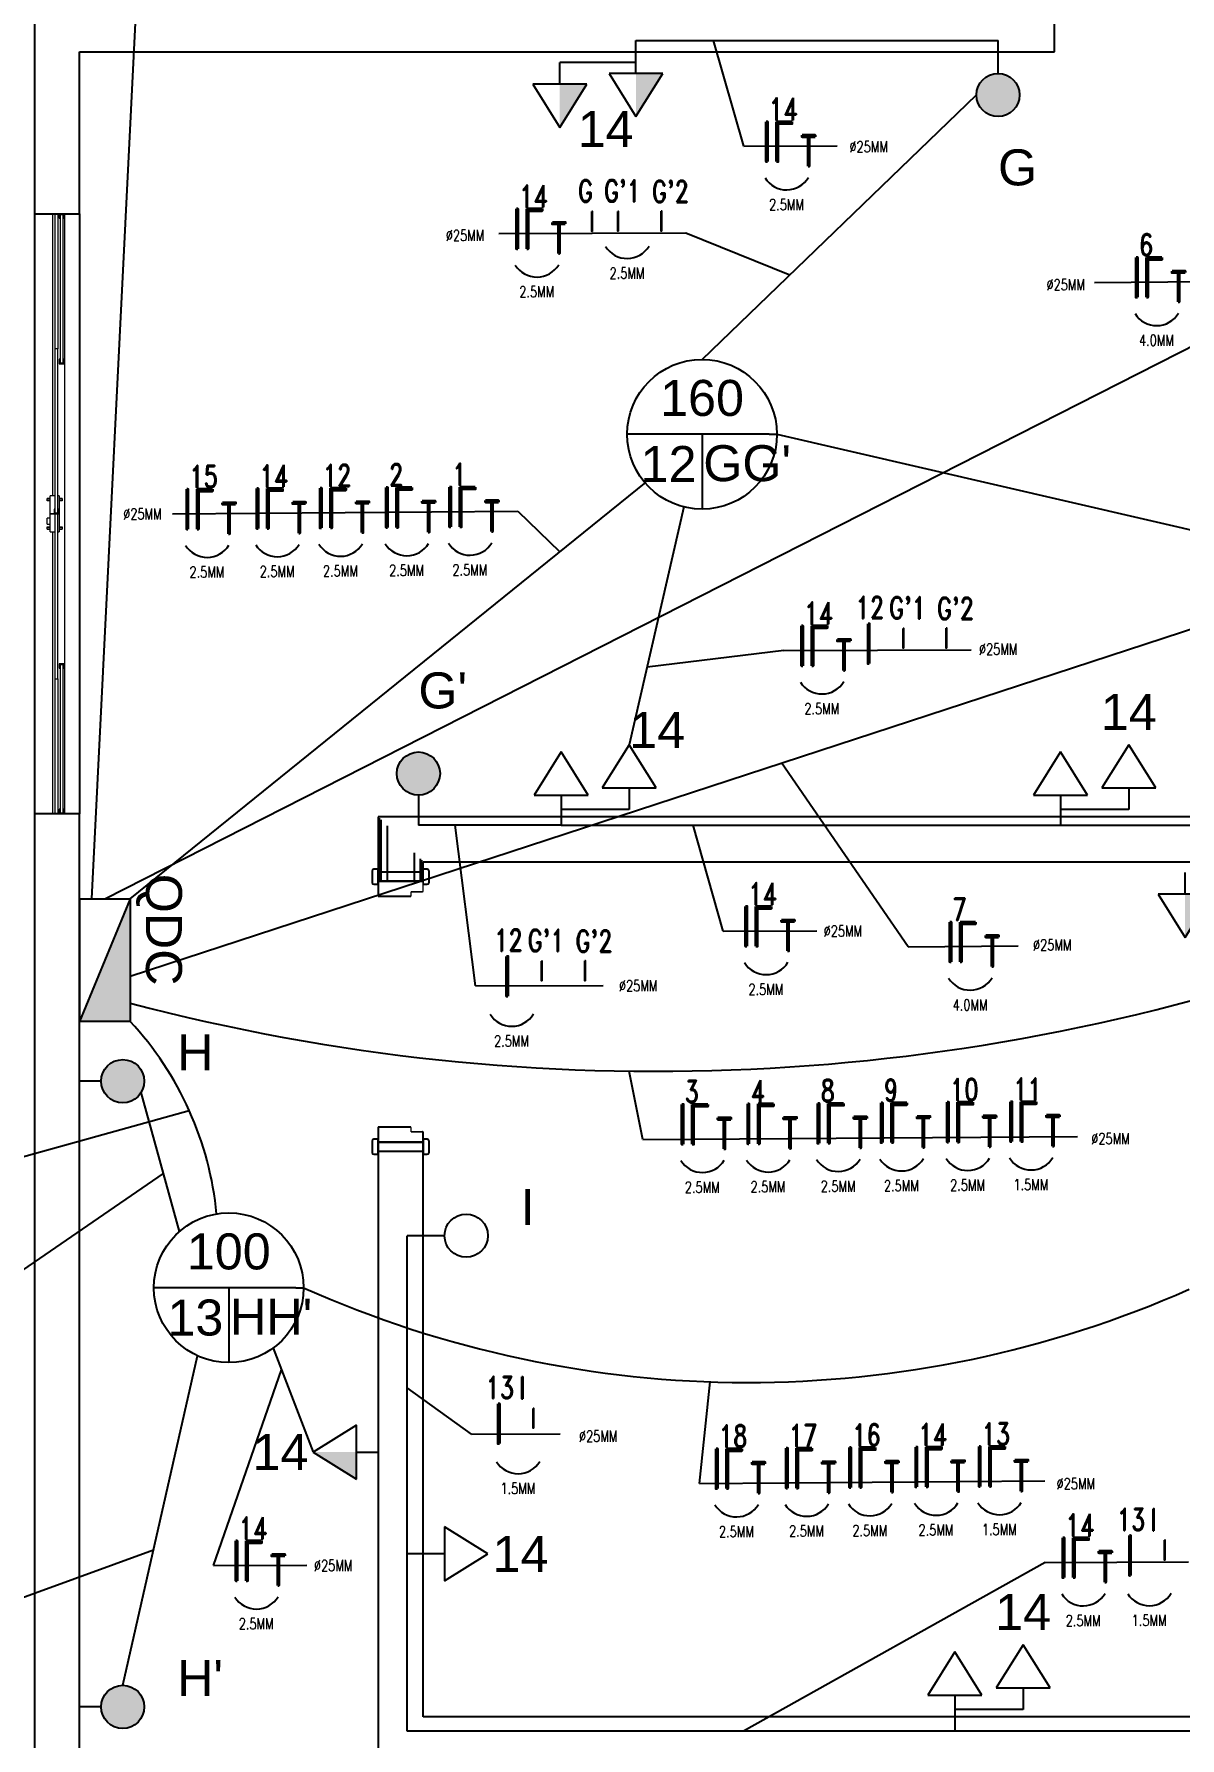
# Model space of a CAD drawing. Header units: metres. Extents: x 2012 to 4043, y 2396 to 4846.
# Drawn here: x 2056.99 to 2060.81, y 2421 to 2426.68 of the extents above; entities that cross this region are included whole.
import ezdxf
from ezdxf.enums import TextEntityAlignment as Align

# ---------------------------------------------------------------- set-up
doc = ezdxf.new("R2010")
doc.units = ezdxf.units.M
for name, color, linetype, lineweight in [('A-FLOR-PATT', 8, 'Continuous', 9), ('LAYERCOMUM', 252, 'Continuous', 25), ('REDE ELETRICA', 7, 'Continuous', 9)]:
    doc.layers.add(name, color=color, linetype=linetype, lineweight=lineweight)
for name, color, linetype in [('ARQ-ALVNARIA (Paredes)', 4, 'Continuous'), ('ARQ-ESQ-01', 1, 'Continuous'), ('ELETRODUTO EMBUTIDO LAJE PAREDE', 2, 'Continuous'), ('ELETRODUTO LUMINÁRIA', 3, 'Continuous'), ('PENA1', 2, 'Continuous')]:
    doc.layers.add(name, color=color, linetype=linetype)
doc.styles.add('GYN_Carimbo_Página', font='arial.ttf', dxfattribs={"height": 0.6})
doc.styles.add('GYN_Dispositivos', font='arial.ttf', dxfattribs={"height": 0.2})
doc.styles.add('ROMAND', font='romand__.ttf', dxfattribs={"width": 0.75})

# ---------------------------------------------------------------- blocks, each defined once
blk = doc.blocks.new('*U94')
for p, q in [((-0.3732, 0), (-0.4158, 0)), ((0.3732, 0), (-0.3732, 0)), ((0, 0), (0, -0.3732)), ((0.3732, 0), (0.4158, 0)), ((0, -0.3732), (0, -0.4158))]:
    blk.add_line(p, q)
blk.add_circle((0, 0), 0.4158)
at = {"color": 7, "style": 'GYN_Dispositivos'}
blk.add_attdef('P', text='', height=0.2, dxfattribs=at).set_placement((0, 0.1596), align=Align.BOTTOM_CENTER)
blk.add_attdef('CI', text='', height=0.2, dxfattribs=at).set_placement((-0.1596, 0), align=Align.TOP_RIGHT)
blk.add_attdef('CM', text='', height=0.2, dxfattribs=at).set_placement((0.1596, 0), align=Align.TOP_LEFT)
blk = doc.blocks.new('Quadro terminal.')
blk.add_hatch(color=256).paths.add_polyline_path([(-0.3403, 0.2116), (0.3403, -0.0705), (0.3403, 0.2116)])
at = {"ltscale": 0.05}
for p, q in [((-0.3403, -0.0705), (-0.3403, 0.2116)), ((-0.3403, 0.2116), (0.3403, 0.2116)), ((-0.3403, 0.2116), (0.3403, -0.0705)), ((0.3403, 0.2116), (0.3403, -0.0705)), ((-0.3403, -0.0705), (0.3403, -0.0705))]:
    blk.add_line(p, q, dxfattribs=at)
at = {"layer": 'REDE ELETRICA', "style": 'GYN_Carimbo_Página'}
blk.add_attdef('CM', text='', height=0.2, rotation=360, dxfattribs=at).set_placement((-0.2537, 0.2384), align=Align.BOTTOM_LEFT)
blk = doc.blocks.new('*U81')
blk.add_line((0, 0.12), (0, 0))
blk.add_circle((0, 0.24), 0.12)
at = {"layer": 'REDE ELETRICA', "style": 'GYN_Carimbo_Página'}
blk.add_attdef('COMANDO', text='', height=0.2, dxfattribs=at).set_placement((0, 0.5421), align=Align.MIDDLE_CENTER)
blk = doc.blocks.new('*U86')
for points in [[(0, 0.36), (-0.075, 0.24), (0, 0.24)], [(0, 0.24), (-0.075, 0.24), (-0.15, 0.12), (0, 0.12)]]:
    blk.add_hatch(color=256).paths.add_polyline_path(points)
for p, q in [((0, 0.36), (-0.15, 0.12)), ((0.15, 0.12), (0, 0.36)), ((-0.15, 0.12), (0.15, 0.12)), ((0, 0.12), (0, 0))]:
    blk.add_line(p, q)
at = {"layer": 'REDE ELETRICA', "style": 'GYN_Carimbo_Página'}
blk.add_attdef('CIRCUITO', text='', height=0.2, dxfattribs=at).set_placement((0, 0.5421), align=Align.MIDDLE_CENTER)
blk = doc.blocks.new('*U85')
for p, q in [((0, 0.36), (-0.15, 0.12)), ((0.15, 0.12), (0, 0.36)), ((-0.15, 0.12), (0.15, 0.12)), ((0, 0.12), (0, 0))]:
    blk.add_line(p, q)
at = {"layer": 'REDE ELETRICA', "style": 'GYN_Carimbo_Página'}
blk.add_attdef('CIRCUITO', text='', height=0.2, dxfattribs=at).set_placement((0, 0.5421), align=Align.MIDDLE_CENTER)
blk = doc.blocks.new('*U95')
for points in [[(0, 0.36, 0.414214), (-0.12, 0.24), (0, 0.24)], [(0.12, 0.24, 0.414214), (0, 0.36), (0, 0.24)], [(-0.12, 0.24, 0.414214), (0, 0.12), (0, 0.24)], [(0.12, 0.24), (0, 0.24), (0, 0.12, 0.414214)]]:
    blk.add_hatch(color=256).paths.add_polyline_path(points)
h = blk.add_hatch(color=256)
h.paths.add_polyline_path([(0.12, 0.24, 0.414214), (0, 0.36), (0, 0.24)])
h.paths.add_polyline_path([(0, 0.24), (0, 0.12, 0.414214), (0.12, 0.24)])
blk.add_line((0, 0.12), (0, 0))
blk.add_circle((0, 0.24), 0.12)
at = {"layer": 'REDE ELETRICA', "style": 'GYN_Carimbo_Página'}
blk.add_attdef('COMANDO', text='', height=0.2, dxfattribs=at).set_placement((0, 0.5421), align=Align.MIDDLE_CENTER)

msp = doc.modelspace()

# ---------------------------------------------------------------- hatches: boundary and pattern name
at = {"layer": 'A-FLOR-PATT'}
for points in [[(2057.0417, 2425.1205), (2057.0414, 2425.1206), (2057.0317, 2425.1205)], [(2057.0817, 2425.1205), (2057.0814, 2425.1206), (2057.0717, 2425.1205)], [(2057.0817, 2425.0339), (2057.0817, 2425.034), (2057.072, 2425.0339)]]:
    msp.add_hatch(color=256, dxfattribs=at).paths.add_polyline_path(points, flags=0)

# ---------------------------------------------------------------- linework, layer by layer
at = {"layer": 'A-FLOR-PATT', "lineweight": 25}
for p, q in [((2056.9892, 2426.0773), (2057.0717, 2426.0773)), ((2057.0867, 2426.0773), (2057.1392, 2426.0773)), ((2057.0717, 2424.0773), (2056.9892, 2424.0773)), ((2057.1392, 2424.0773), (2057.0867, 2424.0773))]:
    msp.add_line(p, q, dxfattribs=at)
at = {"layer": 'A-FLOR-PATT'}
for p, q in [((2057.0492, 2426.0773), (2057.0492, 2425.1369)), ((2057.0492, 2426.0773), (2057.0492, 2425.1369)), ((2057.0567, 2426.0773), (2057.0567, 2425.6273)), ((2057.0667, 2426.0773), (2057.0667, 2425.6273)), ((2057.0842, 2426.0748), (2057.0742, 2426.0748)), ((2057.0742, 2426.0748), (2057.0742, 2425.5798)), ((2057.0842, 2425.5798), (2057.0842, 2426.0748)), ((2057.0892, 2426.0773), (2057.0892, 2424.0773)), ((2057.0892, 2426.0773), (2057.0892, 2424.0773)), ((2057.0567, 2425.6273), (2057.0567, 2425.0798)), ((2057.0667, 2425.6273), (2057.0567, 2425.6273)), ((2057.0667, 2425.0798), (2057.0667, 2425.6273)), ((2057.0742, 2425.5798), (2057.0842, 2425.5798)), ((2057.0417, 2425.1284), (2057.0317, 2425.1284)), ((2057.0317, 2425.1236), (2057.0317, 2425.1284)), ((2057.0567, 2425.1373), (2057.0417, 2425.1373)), ((2057.0417, 2425.1273), (2057.0417, 2425.1373)), ((2057.0417, 2425.0773), (2057.0417, 2425.1273)), ((2057.0717, 2425.1373), (2057.0667, 2425.1373)), ((2057.0717, 2425.1369), (2057.0717, 2425.1373)), ((2057.0717, 2425.1373), (2057.0717, 2425.1273)), ((2057.0817, 2425.1284), (2057.0717, 2425.1284)), ((2057.0717, 2425.1273), (2057.0717, 2425.0773)), ((2057.0817, 2425.1284), (2057.0817, 2425.1236)), ((2057.0317, 2425.1206), (2057.0317, 2425.1236)), ((2057.0317, 2425.1236), (2057.0417, 2425.1236)), ((2057.0417, 2425.1206), (2057.0317, 2425.1206)), ((2057.0417, 2425.1205), (2057.0317, 2425.1205)), ((2057.0417, 2425.0273), (2057.0417, 2425.0773)), ((2057.0417, 2425.0773), (2057.0542, 2425.0773)), ((2057.0542, 2425.0773), (2057.0417, 2425.0773)), ((2057.0567, 2425.0923), (2057.0542, 2425.0923)), ((2057.0542, 2425.0923), (2057.0542, 2425.0773)), ((2057.0542, 2425.0773), (2057.0692, 2425.0773)), ((2057.0567, 2425.0798), (2057.0567, 2425.0923)), ((2057.0667, 2425.0798), (2057.0567, 2425.0798)), ((2057.0567, 2425.0798), (2057.0667, 2425.0798)), ((2057.0567, 2425.0773), (2057.0567, 2424.5273)), ((2057.0667, 2425.0773), (2057.0567, 2425.0773)), ((2057.0692, 2425.0923), (2057.0667, 2425.0923)), ((2057.0667, 2425.0923), (2057.0667, 2425.0798)), ((2057.0667, 2424.5273), (2057.0667, 2425.0773)), ((2057.0692, 2425.0773), (2057.0692, 2425.0923)), ((2057.0692, 2425.0773), (2057.0717, 2425.0773)), ((2057.0717, 2425.0773), (2057.0692, 2425.0773)), ((2057.0717, 2425.1236), (2057.0817, 2425.1236)), ((2057.0817, 2425.1206), (2057.0717, 2425.1206)), ((2057.0817, 2425.1205), (2057.0717, 2425.1205)), ((2057.0717, 2425.0773), (2057.0717, 2425.0273)), ((2057.0817, 2425.1236), (2057.0817, 2425.1206)), ((2057.0417, 2425.0631), (2057.0317, 2425.0631)), ((2057.0317, 2425.0431), (2057.0317, 2425.0631)), ((2057.0317, 2425.0431), (2057.0417, 2425.0431)), ((2057.0317, 2425.034), (2057.0417, 2425.034)), ((2057.0317, 2425.0309), (2057.0317, 2425.0339)), ((2057.0317, 2425.0339), (2057.0417, 2425.0339)), ((2057.0317, 2425.0261), (2057.0317, 2425.0309)), ((2057.0417, 2425.0309), (2057.0317, 2425.0309)), ((2057.0317, 2425.0261), (2057.0417, 2425.0261)), ((2057.0417, 2425.0173), (2057.0417, 2425.0273)), ((2057.0417, 2425.0173), (2057.0567, 2425.0173)), ((2057.0492, 2425.0176), (2057.0492, 2424.0773)), ((2057.0492, 2425.0176), (2057.0492, 2424.0773)), ((2057.0667, 2425.0173), (2057.0717, 2425.0173)), ((2057.0717, 2425.034), (2057.0817, 2425.034)), ((2057.0717, 2425.0339), (2057.0817, 2425.0339)), ((2057.0817, 2425.0309), (2057.0717, 2425.0309)), ((2057.0717, 2425.0273), (2057.0717, 2425.0173)), ((2057.0717, 2425.0261), (2057.0817, 2425.0261)), ((2057.0717, 2425.0173), (2057.0717, 2425.0176)), ((2057.0817, 2425.0339), (2057.0817, 2425.0309)), ((2057.0817, 2425.0309), (2057.0817, 2425.0261)), ((2057.0842, 2424.5748), (2057.0742, 2424.5748)), ((2057.0742, 2424.5748), (2057.0742, 2424.0798)), ((2057.0842, 2424.0798), (2057.0842, 2424.5748)), ((2057.0567, 2424.5273), (2057.0667, 2424.5273)), ((2057.0567, 2424.5273), (2057.0567, 2424.0773)), ((2057.0667, 2424.5273), (2057.0667, 2424.0773)), ((2057.0742, 2424.0798), (2057.0842, 2424.0798))]:
    msp.add_line(p, q, dxfattribs=at)
at = {"layer": 'A-FLOR-PATT', "lineweight": 15}
for p, q in [((2057.0867, 2426.0773), (2057.0717, 2426.0773)), ((2057.0717, 2426.0773), (2057.0717, 2426.0623)), ((2057.0717, 2426.0623), (2057.0742, 2426.0623)), ((2057.0742, 2426.0623), (2057.0742, 2426.0748)), ((2057.0742, 2426.0748), (2057.0842, 2426.0748)), ((2057.0842, 2426.0748), (2057.0842, 2426.0623)), ((2057.0842, 2426.0623), (2057.0867, 2426.0623)), ((2057.0867, 2426.0623), (2057.0867, 2426.0773)), ((2057.0742, 2425.5923), (2057.0717, 2425.5923)), ((2057.0717, 2425.5923), (2057.0717, 2425.5773)), ((2057.0742, 2425.5798), (2057.0742, 2425.5923)), ((2057.0867, 2425.5923), (2057.0842, 2425.5923)), ((2057.0842, 2425.5923), (2057.0842, 2425.5798)), ((2057.0867, 2425.5773), (2057.0867, 2425.5923)), ((2057.0717, 2425.5773), (2057.0867, 2425.5773)), ((2057.0842, 2425.5798), (2057.0742, 2425.5798)), ((2057.0867, 2424.5773), (2057.0717, 2424.5773)), ((2057.0717, 2424.5773), (2057.0717, 2424.5623)), ((2057.0717, 2424.5623), (2057.0742, 2424.5623)), ((2057.0742, 2424.5623), (2057.0742, 2424.5748)), ((2057.0742, 2424.5748), (2057.0842, 2424.5748)), ((2057.0842, 2424.5748), (2057.0842, 2424.5623)), ((2057.0842, 2424.5623), (2057.0867, 2424.5623)), ((2057.0867, 2424.5623), (2057.0867, 2424.5773)), ((2057.0742, 2424.0923), (2057.0717, 2424.0923)), ((2057.0717, 2424.0923), (2057.0717, 2424.0773)), ((2057.0717, 2424.0773), (2057.0867, 2424.0773)), ((2057.0742, 2424.0798), (2057.0742, 2424.0923)), ((2057.0842, 2424.0798), (2057.0742, 2424.0798)), ((2057.0867, 2424.0923), (2057.0842, 2424.0923)), ((2057.0842, 2424.0923), (2057.0842, 2424.0798)), ((2057.0867, 2424.0773), (2057.0867, 2424.0923)), ((2058.1342, 2423.8823), (2058.1342, 2423.8523)), ((2058.2842, 2423.8923), (2058.2842, 2423.8423)), ((2058.2842, 2423.8523), (2058.2842, 2423.8823)), ((2058.2842, 2423.8193), (2058.2842, 2423.8523)), ((2058.2842, 2423.8173), (2058.2442, 2423.8173)), ((2058.2442, 2423.8033), (2058.2442, 2423.8173)), ((2058.2442, 2423.8173), (2058.2822, 2423.8173)), ((2058.2442, 2423.0173), (2058.2442, 2423.0313)), ((2058.2442, 2423.0173), (2058.2842, 2423.0173)), ((2058.2822, 2423.0173), (2058.2442, 2423.0173))]:
    msp.add_line(p, q, dxfattribs=at)
for centre, radius, start, end in [((2058.1352, 2423.8033), 0.001, 180, 270), ((2058.2432, 2423.8033), 0.001, 270, 0), ((2058.2822, 2423.8193), 0.002, 270, 0), ((2058.2432, 2423.0313), 0.001, 0, 90)]:
    msp.add_arc(centre, radius, start, end, dxfattribs=at)
at = {"layer": 'ARQ-ALVNARIA (Paredes)'}
for p, q in [((2056.9892, 2427.9673), (2056.9892, 2426.6173)), ((2060.3892, 2426.6173), (2060.3892, 2426.8323)), ((2056.9892, 2426.6173), (2056.9892, 2426.0773)), ((2057.1392, 2426.0773), (2057.1392, 2426.6173)), ((2057.1392, 2426.6173), (2060.3892, 2426.6173)), ((2056.9892, 2424.0773), (2056.9892, 2420.9173)), ((2057.1392, 2420.9173), (2057.1392, 2424.0773)), ((2061.2892, 2424.0673), (2058.1342, 2424.0673)), ((2058.1342, 2424.0673), (2058.1342, 2423.8523)), ((2058.1392, 2423.8523), (2058.1392, 2424.0623)), ((2058.1442, 2423.8523), (2058.1442, 2424.0573)), ((2058.1642, 2424.0373), (2058.1642, 2423.8523)), ((2058.2542, 2423.9473), (2058.2542, 2423.8523)), ((2058.1142, 2423.8863), (2058.1142, 2423.8483)), ((2058.1342, 2423.8923), (2058.1202, 2423.8923)), ((2058.1342, 2423.8423), (2058.1342, 2423.8923)), ((2058.2842, 2423.8823), (2058.1342, 2423.8823)), ((2058.2742, 2423.9273), (2058.2742, 2423.8523)), ((2058.2792, 2423.9223), (2058.2792, 2423.8523)), ((2058.2842, 2423.9173), (2063.0242, 2423.9173)), ((2058.2842, 2423.8523), (2058.2842, 2423.9173)), ((2058.2982, 2423.8923), (2058.2842, 2423.8923)), ((2058.3042, 2423.8483), (2058.3042, 2423.8863)), ((2058.1202, 2423.8423), (2058.1342, 2423.8423)), ((2058.1342, 2423.8523), (2058.2842, 2423.8523)), ((2058.1342, 2423.8523), (2058.2842, 2423.8523)), ((2058.2842, 2423.8523), (2058.1342, 2423.8523)), ((2058.1342, 2423.8523), (2058.1342, 2423.8033)), ((2058.2842, 2423.8423), (2058.2982, 2423.8423)), ((2058.1352, 2423.8023), (2058.2432, 2423.8023)), ((2058.1342, 2423.0313), (2058.1342, 2422.9823)), ((2058.2432, 2423.0323), (2058.1352, 2423.0323)), ((2058.1142, 2422.9863), (2058.1142, 2422.9483)), ((2058.1342, 2422.9923), (2058.1202, 2422.9923)), ((2058.1342, 2422.9423), (2058.1342, 2422.9923)), ((2058.2842, 2422.9823), (2058.1342, 2422.9823)), ((2058.1342, 2422.9823), (2058.1342, 2420.9173)), ((2058.2842, 2422.9823), (2058.1342, 2422.9823)), ((2058.1342, 2422.9823), (2058.1342, 2422.9523)), ((2058.1342, 2422.9823), (2058.2842, 2422.9823)), ((2058.2842, 2422.9823), (2058.2842, 2423.0153)), ((2058.2842, 2422.9923), (2058.2842, 2422.9423)), ((2058.2982, 2422.9923), (2058.2842, 2422.9923)), ((2058.2842, 2421.0673), (2058.2842, 2422.9823)), ((2058.2842, 2422.9523), (2058.2842, 2422.9823)), ((2058.3042, 2422.9483), (2058.3042, 2422.9863)), ((2058.1202, 2422.9423), (2058.1342, 2422.9423)), ((2058.1342, 2422.9523), (2058.2842, 2422.9523)), ((2058.2842, 2422.9423), (2058.2982, 2422.9423)), ((2063.8392, 2421.0673), (2058.2842, 2421.0673)), ((2063.8392, 2421.0673), (2058.2842, 2421.0673))]:
    msp.add_line(p, q, dxfattribs=at)
for centre, radius, start, end in [((2058.1202, 2423.8863), 0.006, 90, 180), ((2058.2982, 2423.8863), 0.006, 0, 90), ((2058.1202, 2423.8483), 0.006, 180, 270), ((2058.2982, 2423.8483), 0.006, 270, 0), ((2058.1352, 2423.0313), 0.001, 90, 180), ((2058.1202, 2422.9863), 0.006, 90, 180), ((2058.2822, 2423.0153), 0.002, 0, 90), ((2058.2982, 2422.9863), 0.006, 0, 90), ((2058.1202, 2422.9483), 0.006, 180, 270), ((2058.2982, 2422.9483), 0.006, 270, 0)]:
    msp.add_arc(centre, radius, start, end, dxfattribs=at)
at = {"layer": 'ARQ-ESQ-01'}
for p, q in [((2056.9892, 2426.0773), (2056.9892, 2424.0773)), ((2057.1392, 2426.0773), (2057.1392, 2424.0773))]:
    msp.add_line(p, q, dxfattribs=at)
at = {"layer": 'ELETRODUTO EMBUTIDO LAJE PAREDE'}
for p, q in [((2057.1807, 2423.7934), (2057.5593, 2431.4253)), ((2057.2238, 2423.7934), (2063.4499, 2426.9593)), ((2058.9941, 2426.6548), (2060.2009, 2426.6548)), ((2058.9941, 2426.6173), (2058.9941, 2426.6548)), ((2060.2009, 2426.6173), (2060.2009, 2426.6548)), ((2059.2142, 2425.5917), (2060.1289, 2426.4733)), ((2057.3085, 2423.5361), (2063.446, 2425.5453)), ((2059.4637, 2425.3423), (2062.3897, 2424.6673)), ((2057.3085, 2423.7934), (2059.0284, 2425.1832)), ((2059.1535, 2425.1003), (2058.9717, 2424.3075)), ((2058.2688, 2424.0673), (2058.2688, 2424.0389)), ((2058.7441, 2424.0673), (2058.7441, 2424.0389)), ((2060.4088, 2424.0673), (2060.4088, 2424.0389)), ((2058.7441, 2424.0389), (2058.2688, 2424.0389)), ((2058.7441, 2424.0389), (2060.4088, 2424.0389)), ((2060.4088, 2424.0389), (2061.3232, 2424.0389)), ((2057.4727, 2422.6853), (2057.3443, 2423.1478)), ((2058.2314, 2421.0189), (2058.2314, 2422.671)), ((2058.2842, 2422.671), (2058.2314, 2422.671)), ((2057.7849, 2422.2966), (2057.9182, 2421.9498)), ((2057.2832, 2421.1722), (2057.532, 2422.2708)), ((2058.2842, 2421.6102), (2058.2314, 2421.6102)), ((2060.0566, 2421.0673), (2060.0566, 2421.0189)), ((2061.7214, 2421.0189), (2058.2314, 2421.0189))]:
    msp.add_line(p, q, dxfattribs=at)
for centre, radius, start, end in [((2059.0604, 2430.082), 6.8631, 255.21083, 290.07048), ((2056.5039, 2422.639), 1.0972, 5.4628, 42.8392), ((2059.3676, 2425.8163), 3.6346, 245.9467, 293.8592)]:
    msp.add_arc(centre, radius, start, end, dxfattribs=at)
at = {"layer": 'ELETRODUTO LUMINÁRIA'}
for p, q in [((2058.9941, 2426.5813), (2058.7398, 2426.5813)), ((2058.9717, 2424.0915), (2058.7441, 2424.0915)), ((2060.6364, 2424.0915), (2060.4088, 2424.0915)), ((2060.2843, 2421.0915), (2060.0566, 2421.0915))]:
    msp.add_line(p, q, dxfattribs=at)
at = {"layer": 'LAYERCOMUM'}
for p, q in [((2059.3533, 2426.3024), (2059.2529, 2426.6548)), ((2059.1606, 2426.014), (2059.5072, 2425.8741)), ((2058.6004, 2425.0864), (2058.7404, 2424.9505)), ((2059.9008, 2423.6336), (2059.4789, 2424.2466)), ((2058.4594, 2423.5034), (2058.3914, 2424.0389)), ((2059.2846, 2423.6865), (2059.1843, 2424.0389)), ((2059.0167, 2422.9919), (2058.9712, 2423.2194)), ((2056.6888, 2422.8612), (2057.5051, 2423.0879)), ((2056.5369, 2422.2733), (2057.4192, 2422.8781)), ((2057.5856, 2421.5717), (2057.8127, 2422.2241)), ((2059.2063, 2421.8446), (2059.2412, 2422.1838)), ((2058.4453, 2422.0095), (2058.2314, 2422.1639)), ((2056.5186, 2421.308), (2057.3854, 2421.6236)), ((2060.3583, 2421.5821), (2059.3522, 2421.0189))]:
    msp.add_line(p, q, dxfattribs=at)
at = {"layer": 'LAYERCOMUM', "linetype": 'Continuous'}
for p, q in [((2059.3533, 2426.3024), (2059.6651, 2426.3036)), ((2058.5369, 2426.0115), (2059.1606, 2426.014)), ((2060.522, 2425.8487), (2060.889, 2425.8517)), ((2057.4496, 2425.0771), (2058.6004, 2425.0864)), ((2059.4871, 2424.6217), (2059.031, 2424.566)), ((2059.4871, 2424.6217), (2060.1109, 2424.6242)), ((2059.2846, 2423.6865), (2059.5965, 2423.6877)), ((2059.9008, 2423.6336), (2060.2678, 2423.6366)), ((2058.4594, 2423.5034), (2058.8849, 2423.5051)), ((2059.0167, 2422.9919), (2060.4659, 2423.0012)), ((2058.4453, 2422.0095), (2058.7411, 2422.0107)), ((2059.2063, 2421.8449), (2060.3571, 2421.8542)), ((2057.5856, 2421.5717), (2057.8974, 2421.5729)), ((2060.3583, 2421.5821), (2060.8355, 2421.584))]:
    msp.add_line(p, q, dxfattribs=at)
at = {"layer": 'PENA1'}
for centre in [(2059.4963, 2426.2418), (2058.9648, 2426.0131), (2058.6637, 2425.9512), (2060.7295, 2425.7893), (2057.5646, 2425.0169), (2057.7983, 2425.0188), (2058.0092, 2425.0205), (2058.2299, 2425.0223), (2058.4409, 2425.024), (2059.614, 2424.5614), (2059.4277, 2423.6259), (2060.1083, 2423.5742), (2058.5797, 2423.4537), (2059.2155, 2422.9664), (2059.4346, 2422.9678), (2059.6683, 2422.9697), (2059.8792, 2422.9714), (2060.0999, 2422.9732), (2060.3109, 2422.9749), (2058.6009, 2421.9622), (2059.563, 2421.8203), (2059.774, 2421.822), (2059.9946, 2421.8238), (2060.2056, 2421.8255), (2059.3293, 2421.8184), (2057.7286, 2421.5111), (2060.4851, 2421.5218), (2060.7052, 2421.5225)]:
    msp.add_arc(centre, 0.0848, 211.9194, 329.0111, dxfattribs=at)

# ---------------------------------------------------------------- block references
at = {"layer": 'ELETRODUTO LUMINÁRIA', "xscale": 0.6000000000000001, "yscale": 0.6000000000000001, "zscale": 0.6000000000000001, "rotation": 180}
msp.add_blockref('*U86', (2058.9941, 2426.6173), dxfattribs=at)
at = {"layer": 'ELETRODUTO LUMINÁRIA'}
ref = msp.add_blockref('*U95', (2060.2009, 2426.6173), dxfattribs=dict(at, xscale=0.6000000000000001, yscale=0.6000000000000001, zscale=0.6000000000000001, rotation=180))
ref.add_attrib('COMANDO', 'G', dxfattribs={"layer": 'REDE ELETRICA', "height": 0.12, "style": 'GYN_Carimbo_Página'}).set_placement((2060.2009, 2426.292), align=Align.TOP_LEFT)
ref = msp.add_blockref('*U86', (2058.7398, 2426.5813), dxfattribs=dict(at, xscale=0.6000000000000001, yscale=0.6000000000000001, zscale=0.6000000000000001, rotation=180))
ref.add_attrib('CIRCUITO', '14', dxfattribs={"layer": 'REDE ELETRICA', "height": 0.12, "style": 'GYN_Carimbo_Página'}).set_placement((2058.893, 2426.3599), align=Align.MIDDLE_CENTER)
ref = msp.add_blockref('*U94', (2059.2142, 2425.3423), dxfattribs=dict(at, xscale=0.6000000000000001, yscale=0.6000000000000001, zscale=0.6000000000000001))
ref.add_attrib('P', '160', dxfattribs={"layer": '0', "color": 7, "height": 0.12, "style": 'GYN_Dispositivos'}).set_placement((2059.2142, 2425.3675), align=Align.BOTTOM_CENTER)
ref.add_attrib('CI', '12', dxfattribs={"layer": '0', "color": 7, "height": 0.12, "style": 'GYN_Dispositivos'}).set_placement((2059.196, 2425.3032), align=Align.TOP_RIGHT)
ref.add_attrib('CM', "GG'", dxfattribs={"layer": '0', "color": 7, "height": 0.12, "style": 'GYN_Dispositivos'}).set_placement((2059.2183, 2425.3059), align=Align.TOP_LEFT)
ref = msp.add_blockref('*U95', (2058.2688, 2424.0673), dxfattribs=dict(at, xscale=0.6000000000000001, yscale=0.6000000000000001, zscale=0.6000000000000001))
ref.add_attrib('COMANDO', "G'", dxfattribs={"layer": 'REDE ELETRICA', "height": 0.12, "style": 'GYN_Carimbo_Página'}).set_placement((2058.2688, 2424.3925), align=Align.BOTTOM_LEFT)
at = {"layer": 'ELETRODUTO LUMINÁRIA', "xscale": 0.6000000000000001, "yscale": 0.6000000000000001, "zscale": 0.6000000000000001}
for p in [(2060.6364, 2424.0915), (2060.2843, 2421.0915)]:
    msp.add_blockref('*U85', p, dxfattribs=at).add_auto_attribs({'CIRCUITO': '14'})
at = {"layer": 'ELETRODUTO LUMINÁRIA'}
ref = msp.add_blockref('*U85', (2058.9717, 2424.0915), dxfattribs=dict(at, xscale=0.6000000000000001, yscale=0.6000000000000001, zscale=0.6000000000000001))
ref.add_attrib('CIRCUITO', '14', dxfattribs={"layer": 'REDE ELETRICA', "height": 0.12, "style": 'GYN_Carimbo_Página'}).set_placement((2058.9717, 2424.4168), align=Align.TOP_LEFT)
at = {"layer": 'ELETRODUTO LUMINÁRIA', "xscale": 0.6000000000000001, "yscale": 0.6000000000000001, "zscale": 0.6000000000000001}
for p in [(2058.7441, 2424.0673), (2060.4088, 2424.0673), (2060.0566, 2421.0673)]:
    msp.add_blockref('*U85', p, dxfattribs=at)
at = {"layer": 'ELETRODUTO LUMINÁRIA'}
ref = msp.add_blockref('*U86', (2060.8243, 2423.8813), dxfattribs=dict(at, xscale=0.6000000000000001, yscale=0.6000000000000001, zscale=0.6000000000000001, rotation=180))
ref.add_attrib('CIRCUITO', '14', dxfattribs={"layer": 'REDE ELETRICA', "height": 0.12, "style": 'GYN_Carimbo_Página'}).set_placement((2060.9776, 2423.6599), align=Align.MIDDLE_CENTER)
ref = msp.add_blockref('Quadro terminal.', (2057.1815, 2423.5892), dxfattribs=dict(at, xscale=0.6000000000000001, yscale=0.6000000000000001, zscale=0.6000000000000001, rotation=270))
ref.add_attrib('CM', 'QDC', dxfattribs={"layer": 'REDE ELETRICA', "height": 0.12, "rotation": 270, "style": 'GYN_Carimbo_Página'}).set_placement((2057.3246, 2423.8774), align=Align.BOTTOM_LEFT)
ref = msp.add_blockref('*U95', (2057.1392, 2423.186), dxfattribs=dict(at, xscale=0.6000000000000001, yscale=0.6000000000000001, zscale=0.6000000000000001, rotation=270))
ref.add_attrib('COMANDO', 'H', dxfattribs={"layer": 'REDE ELETRICA', "height": 0.12, "style": 'GYN_Carimbo_Página'}).set_placement((2057.4645, 2423.186), align=Align.BOTTOM_LEFT)
ref = msp.add_blockref('*U81', (2058.2842, 2422.671), dxfattribs=dict(at, xscale=0.6000000000000001, yscale=0.6000000000000001, zscale=0.6000000000000001, rotation=270))
ref.add_attrib('COMANDO', 'I', dxfattribs={"layer": 'REDE ELETRICA', "height": 0.12, "style": 'GYN_Carimbo_Página'}).set_placement((2058.6095, 2422.671), align=Align.BOTTOM_LEFT)
ref = msp.add_blockref('*U94', (2057.6367, 2422.4973), dxfattribs=dict(at, xscale=0.6000000000000001, yscale=0.6000000000000001, zscale=0.6000000000000001))
ref.add_attrib('P', '100', dxfattribs={"layer": '0', "color": 7, "height": 0.12, "style": 'GYN_Dispositivos'}).set_placement((2057.6367, 2422.5225), align=Align.BOTTOM_CENTER)
ref.add_attrib('CI', '13', dxfattribs={"layer": '0', "color": 7, "height": 0.12, "style": 'GYN_Dispositivos'}).set_placement((2057.6185, 2422.4582), align=Align.TOP_RIGHT)
ref.add_attrib('CM', "HH'", dxfattribs={"layer": '0', "color": 7, "height": 0.12, "style": 'GYN_Dispositivos'}).set_placement((2057.6408, 2422.4609), align=Align.TOP_LEFT)
ref = msp.add_blockref('*U86', (2058.1342, 2421.9498), dxfattribs=dict(at, xscale=0.6000000000000001, yscale=0.6000000000000001, zscale=0.6000000000000001, rotation=89.99999999999999))
ref.add_attrib('CIRCUITO', '14', dxfattribs={"layer": 'REDE ELETRICA', "height": 0.12, "style": 'GYN_Carimbo_Página'}).set_placement((2057.8089, 2421.9498), align=Align.MIDDLE_CENTER)
ref = msp.add_blockref('*U85', (2058.2842, 2421.6102), dxfattribs=dict(at, xscale=0.6000000000000001, yscale=0.6000000000000001, zscale=0.6000000000000001, rotation=270))
ref.add_attrib('CIRCUITO', '14', dxfattribs={"layer": 'REDE ELETRICA', "height": 0.12, "style": 'GYN_Carimbo_Página'}).set_placement((2058.6095, 2421.6102), align=Align.MIDDLE_CENTER)
ref = msp.add_blockref('*U95', (2057.1392, 2421.1002), dxfattribs=dict(at, xscale=0.6000000000000001, yscale=0.6000000000000001, zscale=0.6000000000000001, rotation=270))
ref.add_attrib('COMANDO', "H'", dxfattribs={"layer": 'REDE ELETRICA', "height": 0.12, "style": 'GYN_Carimbo_Página'}).set_placement((2057.4645, 2421.1002), align=Align.BOTTOM_LEFT)

# ---------------------------------------------------------------- texts
at = {"layer": 'PENA1', "style": 'ROMAND', "width": 0.75}
for s, height, p in [('14', 0.07371, (2059.4376, 2426.3676)), ('T', 0.1032, (2059.5413, 2426.2049)), ('%%C25MM', 0.03685, (2059.7056, 2426.2713)), ('14', 0.07371, (2058.605, 2426.077)), ('G', 0.0737, (2058.8005, 2426.0943, -0.1692)), ("G'1", 0.07371, (2058.8875, 2426.0946, -0.1692)), ("G'2", 0.07371, (2059.0471, 2426.0924, -0.1692)), ('2.5MM', 0.03685, (2059.4377, 2426.0785)), ('T', 0.1032, (2058.7087, 2425.9142)), ('%%C25MM', 0.03685, (2058.3602, 2425.9758)), ('6', 0.0737, (2060.6708, 2425.9151)), ('2.5MM', 0.03685, (2058.9061, 2425.8498)), ('T', 0.1032, (2060.7744, 2425.7523)), ('2.5MM', 0.03685, (2058.6051, 2425.7879)), ('%%C25MM', 0.03685, (2060.3625, 2425.8114)), ('4.0MM', 0.03685, (2060.6708, 2425.626)), ('12', 0.07371, (2057.9505, 2425.1463)), ('2', 0.0737, (2058.1711, 2425.1481)), ('1', 0.0737, (2058.3822, 2425.1498)), ('15', 0.07371, (2057.5059, 2425.1427)), ('14', 0.07371, (2057.7396, 2425.1446)), ('%%C25MM', 0.03685, (2057.2848, 2425.0474)), ('T', 0.1032, (2057.6095, 2424.9799)), ('T', 0.1032, (2057.8432, 2424.9818)), ('T', 0.1032, (2058.0542, 2424.9835)), ('T', 0.1032, (2058.2748, 2424.9853)), ('T', 0.1032, (2058.4858, 2424.9871)), ('2.5MM', 0.03685, (2057.5059, 2424.8536)), ('2.5MM', 0.03685, (2057.7397, 2424.8555)), ('2.5MM', 0.03685, (2057.9506, 2424.8572)), ('2.5MM', 0.03685, (2058.1712, 2424.859)), ('2.5MM', 0.03685, (2058.3822, 2424.8607)), ('12', 0.07371, (2059.7264, 2424.7059, -0.1692)), ("G'1", 0.07371, (2059.8378, 2424.7048, -0.1692)), ("G'2", 0.07371, (2059.9973, 2424.7026, -0.1692)), ('14', 0.07371, (2059.5553, 2424.6872)), ('T', 0.1032, (2059.6589, 2424.5244)), ('%%C25MM', 0.03685, (2060.1374, 2424.5965)), ('2.5MM', 0.03685, (2059.5553, 2424.3981)), ('14', 0.07371, (2059.369, 2423.7517)), ('7', 0.0737, (2060.0496, 2423.7)), ('T', 0.1032, (2059.4726, 2423.589)), ('12', 0.07371, (2058.5216, 2423.5969, -0.1692)), ("G'1", 0.07371, (2058.633, 2423.5959, -0.1692)), ("G'2", 0.07371, (2058.7925, 2423.5936, -0.1692)), ('%%C25MM', 0.03685, (2059.6197, 2423.6569)), ('T', 0.1032, (2060.1532, 2423.5373)), ('%%C25MM', 0.03685, (2060.3176, 2423.6107)), ('%%C25MM', 0.03685, (2058.9373, 2423.4745)), ('2.5MM', 0.03685, (2059.369, 2423.4626)), ('4.0MM', 0.03685, (2060.0496, 2423.4109)), ('2.5MM', 0.03685, (2058.5211, 2423.2904)), ('11', 0.07371, (2060.2522, 2423.1007)), ('3', 0.0737, (2059.1568, 2423.0922)), ('4', 0.0737, (2059.3759, 2423.0936)), ('8', 0.0737, (2059.6096, 2423.0955)), ('9', 0.0737, (2059.8205, 2423.0972)), ('10', 0.07371, (2060.0412, 2423.099)), ('T', 0.1032, (2059.2605, 2422.9294)), ('T', 0.1032, (2059.4795, 2422.9308)), ('T', 0.1032, (2059.7133, 2422.9327)), ('T', 0.1032, (2059.9242, 2422.9344)), ('T', 0.1032, (2060.1448, 2422.9362)), ('T', 0.1032, (2060.3558, 2422.938)), ('%%C25MM', 0.03685, (2060.5117, 2422.9651)), ('2.5MM', 0.03685, (2059.8206, 2422.8081)), ('2.5MM', 0.03685, (2060.0412, 2422.8099)), ('1.5MM', 0.03685, (2060.2523, 2422.8116)), ('2.5MM', 0.03685, (2059.1569, 2422.8031)), ('2.5MM', 0.03685, (2059.376, 2422.8045)), ('2.5MM', 0.03685, (2059.6097, 2422.8064)), ('13', 0.07371, (2058.4933, 2422.106, -0.1692)), ('I', 0.0737, (2058.6046, 2422.1049, -0.1692)), ('%%C25MM', 0.03685, (2058.804, 2421.9733)), ('18', 0.07371, (2059.2706, 2421.9442)), ('17', 0.07371, (2059.5043, 2421.9461)), ('16', 0.07371, (2059.7152, 2421.9478)), ('14', 0.07371, (2059.9359, 2421.9496)), ('13', 0.07371, (2060.1469, 2421.9513)), ('T', 0.1032, (2059.3743, 2421.7814)), ('T', 0.1032, (2059.608, 2421.7833)), ('T', 0.1032, (2059.8189, 2421.785)), ('T', 0.1032, (2060.0395, 2421.7868)), ('T', 0.1032, (2060.2506, 2421.7886)), ('1.5MM', 0.03685, (2058.5423, 2421.7989)), ('%%C25MM', 0.03685, (2060.3961, 2421.8147)), ('14', 0.07371, (2057.6699, 2421.6369)), ('14', 0.07371, (2060.4264, 2421.6475)), ('13', 0.07371, (2060.5975, 2421.6663, -0.1692)), ('I', 0.0737, (2060.7089, 2421.6652, -0.1692)), ('2.5MM', 0.03685, (2059.2707, 2421.6551)), ('2.5MM', 0.03685, (2059.5044, 2421.657)), ('2.5MM', 0.03685, (2059.7153, 2421.6587)), ('2.5MM', 0.03685, (2059.936, 2421.6605)), ('1.5MM', 0.03685, (2060.147, 2421.6622)), ('T', 0.1032, (2057.7735, 2421.4742)), ('T', 0.1032, (2060.5301, 2421.4848)), ('%%C25MM', 0.03685, (2057.9206, 2421.5421)), ('2.5MM', 0.03685, (2057.67, 2421.3478)), ('2.5MM', 0.03685, (2060.4265, 2421.3584)), ('1.5MM', 0.03685, (2060.6465, 2421.3592))]:
    msp.add_text(s, height=height, dxfattribs=at).set_placement(p, align=Align.BOTTOM_LEFT)
for height, p in [(0.1327, (2059.4494, 2426.424)), (0.1327, (2058.6168, 2426.1333)), (0.0663, (2058.8577, 2426.1046, -0.1692)), (0.0663, (2058.9447, 2426.105, -0.1692)), (0.0663, (2059.0887, 2426.1055, -0.1692)), (0.1327, (2060.6826, 2425.9715)), (0.1327, (2057.5177, 2425.199)), (0.1327, (2057.7514, 2425.2009)), (0.1327, (2057.9623, 2425.2026)), (0.1327, (2058.183, 2425.2044)), (0.1327, (2058.394, 2425.2062)), (0.1327, (2059.5671, 2424.7435)), (0.1327, (2059.7888, 2424.7506)), (0.0663, (2059.8949, 2424.7151, -0.1692)), (0.0663, (2060.039, 2424.7157, -0.1692)), (0.1327, (2059.3808, 2423.8081)), (0.1327, (2060.0614, 2423.7564)), (0.1327, (2058.584, 2423.6416)), (0.0663, (2058.6902, 2423.6062, -0.1692)), (0.0663, (2058.8342, 2423.6067, -0.1692)), (0.1327, (2059.1686, 2423.1485)), (0.1327, (2059.3877, 2423.1499)), (0.1327, (2059.6214, 2423.1518)), (0.1327, (2059.8323, 2423.1536)), (0.1327, (2060.053, 2423.1553)), (0.1327, (2060.264, 2423.1571)), (0.1327, (2058.5557, 2422.1507)), (0.0663, (2058.6618, 2422.1152, -0.1692)), (0.1327, (2059.2825, 2422.0005)), (0.1327, (2059.5162, 2422.0024)), (0.1327, (2059.7271, 2422.0042)), (0.1327, (2059.9477, 2422.0059)), (0.1327, (2060.1588, 2422.0077)), (0.1327, (2060.4382, 2421.7039)), (0.1327, (2060.66, 2421.7109)), (0.1327, (2057.6817, 2421.6933)), (0.0663, (2060.7661, 2421.6755, -0.1692))]:
    msp.add_text('I', height=height, rotation=180, dxfattribs=at).set_placement(p, align=Align.BOTTOM_LEFT)
at = {"layer": 'PENA1', "style": 'ROMAND', "text_generation_flag": 2, "width": 0.75}
for p in [(2059.4456, 2426.424), (2058.613, 2426.1333), (2060.6787, 2425.9715), (2057.5139, 2425.199), (2057.7476, 2425.2009), (2057.9585, 2425.2026), (2058.1791, 2425.2044), (2058.3902, 2425.2062), (2059.5632, 2424.7435), (2059.3769, 2423.8081), (2060.0575, 2423.7564), (2059.1648, 2423.1485), (2059.3839, 2423.1499), (2059.6176, 2423.1518), (2059.8285, 2423.1536), (2060.0491, 2423.1553), (2060.2602, 2423.1571), (2059.2786, 2422.0005), (2059.5123, 2422.0024), (2059.7232, 2422.0042), (2059.9439, 2422.0059), (2060.1549, 2422.0077), (2060.4344, 2421.7039), (2057.6779, 2421.6933)]:
    msp.add_text('L', height=0.1327, rotation=180, dxfattribs=at).set_placement(p, align=Align.BOTTOM_LEFT)

doc.saveas('drawing.dxf')
